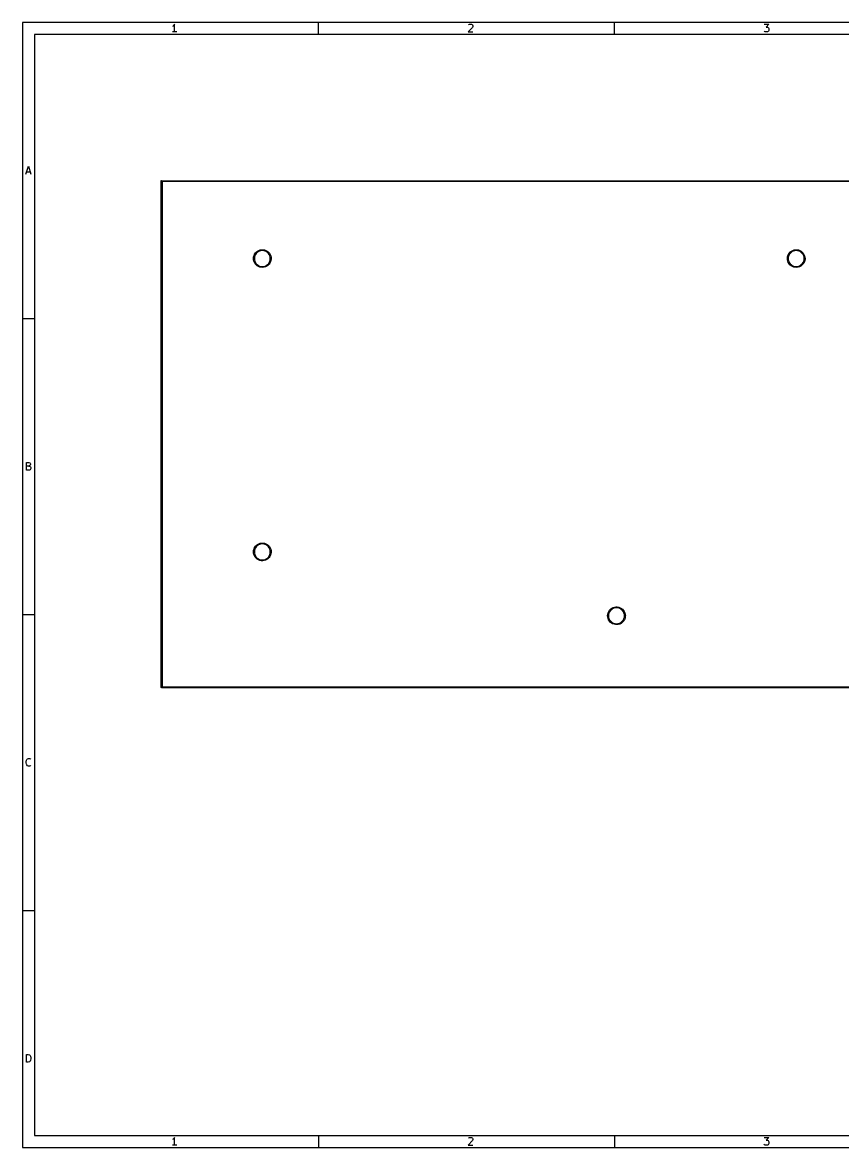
# Model space of a CAD drawing. Extents: x 10 to 287, y -200 to -10.
# Drawn here: x 10 to 148.5, y -200 to -10 of the extents above; entities that cross this region are included whole.
import ezdxf

# ---------------------------------------------------------------- set-up
doc = ezdxf.new("R2010")
doc.units = 0
doc.layers.add('BLACK', color=7, linetype='CONTINUOUS')

msp = doc.modelspace()

# ---------------------------------------------------------------- linework, layer by layer
at = {"layer": 'BLACK', "linetype": 'CONTINUOUS'}
for p, q in [((10, -10), (10, -200.007)), ((287.002, -10), (10, -10)), ((35.4464, -10.5976), (35.3226, -10.6595)), ((35.5702, -10.4738), (35.4464, -10.5976)), ((35.694, -10.2881), (35.5702, -10.4738)), ((35.694, -11.5881), (35.694, -10.2881)), ((60, -12), (60, -10)), ((86.0036, -10.8452), (85.2607, -11.5881)), ((85.3226, -10.4119), (85.3845, -10.35)), ((85.3845, -10.35), (85.5083, -10.2881)), ((85.5083, -10.2881), (85.8179, -10.2881)), ((85.8179, -10.2881), (85.9417, -10.35)), ((85.9417, -10.35), (86.0036, -10.4119)), ((86.0036, -10.4119), (86.0655, -10.5357)), ((86.0655, -10.6595), (86.0036, -10.8452)), ((86.0655, -10.5357), (86.0655, -10.6595)), ((110, -12), (110, -10)), ((135.261, -10.2881), (136.065, -10.2881)), ((136.065, -10.2881), (135.632, -10.7833)), ((135.632, -10.7833), (135.818, -10.7833)), ((135.818, -10.7833), (135.942, -10.8452)), ((135.942, -10.8452), (136.004, -10.9071)), ((136.004, -10.9071), (136.065, -11.031)), ((136.065, -11.3405), (136.004, -11.4643)), ((136.065, -11.031), (136.065, -11.3405)), ((12, -12), (12, -198.007)), ((285.002, -12), (12, -12)), ((36.0655, -11.5881), (35.3226, -11.5881)), ((85.2607, -11.5881), (86.0655, -11.5881)), ((135.323, -11.5262), (135.261, -11.4643)), ((135.446, -11.5881), (135.323, -11.5262)), ((135.818, -11.5881), (135.446, -11.5881)), ((135.942, -11.5262), (135.818, -11.5881)), ((136.004, -11.4643), (135.942, -11.5262)), ((10.5667, -35.5881), (11, -34.2881)), ((10.6905, -35.2167), (11.3095, -35.2167)), ((11, -34.2881), (11.4333, -35.5881)), ((33.4159, -122.27), (33.4163, -36.7559)), ((33.4163, -36.7559), (33.418, -36.7461)), ((33.4174, -36.7428), (33.4191, -36.74)), ((33.418, -36.7461), (33.4174, -36.7428)), ((33.4191, -36.74), (33.4208, -36.7302)), ((33.4208, -36.7302), (33.4334, -36.7153)), ((33.4334, -36.7153), (33.4431, -36.6984)), ((33.4431, -36.6984), (33.4495, -36.6961)), ((33.4495, -36.6961), (33.4538, -36.6909)), ((33.4538, -36.6909), (33.473, -36.6876)), ((33.473, -36.6876), (33.4913, -36.6809)), ((33.4913, -36.6809), (206.846, -36.7288)), ((33.5663, -36.8309), (33.5659, -122.195)), ((206.771, -36.8788), (33.5663, -36.8309)), ((49.0404, -49.5859), (49.1059, -49.3499)), ((49.1059, -49.3499), (49.2091, -49.1276)), ((49.2091, -49.1276), (49.3471, -48.9253)), ((49.3397, -49.191), (49.2402, -49.4043)), ((49.4747, -48.9983), (49.3397, -49.191)), ((49.3471, -48.9253), (49.5164, -48.7482)), ((49.6411, -48.8319), (49.4747, -48.9983)), ((49.5164, -48.7482), (49.7123, -48.6011)), ((49.8338, -48.6969), (49.6411, -48.8319)), ((49.7123, -48.6011), (49.9296, -48.4879)), ((50.0471, -48.5974), (49.8338, -48.6969)), ((49.9296, -48.4879), (50.1624, -48.4118)), ((50.2744, -48.5365), (50.0471, -48.5974)), ((50.1624, -48.4118), (50.4046, -48.3748)), ((50.5089, -48.516), (50.2744, -48.5365)), ((50.4046, -48.3748), (50.6495, -48.3778)), ((50.7433, -48.5365), (50.5089, -48.516)), ((50.6495, -48.3778), (50.8907, -48.4207)), ((50.9706, -48.5974), (50.7433, -48.5365)), ((50.8907, -48.4207), (51.1217, -48.5025)), ((51.1839, -48.6969), (50.9706, -48.5974)), ((51.1217, -48.5025), (51.3361, -48.6209)), ((51.3767, -48.8319), (51.1839, -48.6969)), ((51.3361, -48.6209), (51.5284, -48.7727)), ((51.5431, -48.9983), (51.3767, -48.8319)), ((51.5284, -48.7727), (51.6933, -48.9539)), ((51.678, -49.191), (51.5431, -48.9983)), ((51.7775, -49.4043), (51.678, -49.191)), ((51.6933, -48.9539), (51.8263, -49.1596)), ((51.8263, -49.1596), (51.924, -49.3843)), ((51.924, -49.3843), (51.9837, -49.6219)), ((139.21, -49.5859), (139.276, -49.3499)), ((139.276, -49.3499), (139.379, -49.1276)), ((139.379, -49.1276), (139.517, -48.9253)), ((139.51, -49.191), (139.41, -49.4043)), ((139.645, -48.9983), (139.51, -49.191)), ((139.517, -48.9253), (139.686, -48.7482)), ((139.811, -48.8319), (139.645, -48.9983)), ((139.686, -48.7482), (139.882, -48.6011)), ((140.004, -48.6969), (139.811, -48.8319)), ((139.882, -48.6011), (140.1, -48.4879)), ((140.217, -48.5974), (140.004, -48.6969)), ((140.1, -48.4879), (140.332, -48.4118)), ((140.444, -48.5365), (140.217, -48.5974)), ((140.332, -48.4118), (140.575, -48.3748)), ((140.679, -48.516), (140.444, -48.5365)), ((140.575, -48.3748), (140.82, -48.3778)), ((140.913, -48.5365), (140.679, -48.516)), ((140.82, -48.3778), (141.061, -48.4207)), ((141.141, -48.5974), (140.913, -48.5365)), ((141.061, -48.4207), (141.292, -48.5025)), ((141.354, -48.6969), (141.141, -48.5974)), ((141.292, -48.5025), (141.506, -48.6209)), ((141.547, -48.8319), (141.354, -48.6969)), ((141.506, -48.6209), (141.698, -48.7727)), ((141.713, -48.9983), (141.547, -48.8319)), ((141.698, -48.7727), (141.863, -48.9539)), ((141.848, -49.191), (141.713, -48.9983)), ((141.947, -49.4043), (141.848, -49.191)), ((141.863, -48.9539), (141.996, -49.1596)), ((141.996, -49.1596), (142.094, -49.3843)), ((142.094, -49.3843), (142.154, -49.6219)), ((49.0144, -49.8295), (49.0404, -49.5859)), ((49.0165, -49.866), (49.0144, -49.8295)), ((49.0285, -50.0741), (49.0165, -49.866)), ((49.0824, -50.3131), (49.0285, -50.0741)), ((49.1745, -50.5401), (49.0824, -50.3131)), ((49.1793, -49.6316), (49.1588, -49.866)), ((49.1588, -49.866), (49.1793, -50.1005)), ((49.3025, -50.7489), (49.1745, -50.5401)), ((49.2402, -49.4043), (49.1793, -49.6316)), ((49.1793, -50.1005), (49.2402, -50.3278)), ((49.2402, -50.3278), (49.3397, -50.5411)), ((49.4629, -50.9341), (49.3025, -50.7489)), ((49.3397, -50.5411), (49.4747, -50.7338)), ((49.6514, -51.0906), (49.4629, -50.9341)), ((49.4747, -50.7338), (49.6411, -50.9002)), ((49.6411, -50.9002), (49.8338, -51.0352)), ((49.8629, -51.2142), (49.6514, -51.0906)), ((49.8338, -51.0352), (50.0471, -51.1347)), ((50.0918, -51.3016), (49.8629, -51.2142)), ((50.0471, -51.1347), (50.2744, -51.1956)), ((50.3319, -51.3504), (50.0918, -51.3016)), ((50.2744, -51.1956), (50.5089, -51.2161)), ((50.5089, -51.2161), (50.7433, -51.1956)), ((50.7433, -51.1956), (50.9706, -51.1347)), ((51.0543, -51.2579), (50.8197, -51.3283)), ((50.9706, -51.1347), (51.1839, -51.0352)), ((51.2743, -51.1501), (51.0543, -51.2579)), ((51.1839, -51.0352), (51.3767, -50.9002)), ((51.4738, -51.0078), (51.2743, -51.1501)), ((51.3767, -50.9002), (51.5431, -50.7338)), ((51.6473, -50.8349), (51.4738, -51.0078)), ((51.5431, -50.7338), (51.678, -50.5411)), ((51.7902, -50.636), (51.6473, -50.8349)), ((51.678, -50.5411), (51.7775, -50.3278)), ((51.8384, -49.6316), (51.7775, -49.4043)), ((51.7775, -50.3278), (51.8384, -50.1005)), ((51.8988, -50.4164), (51.7902, -50.636)), ((51.8589, -49.866), (51.8384, -49.6316)), ((51.8384, -50.1005), (51.8589, -49.866)), ((51.97, -50.182), (51.8988, -50.4164)), ((52.002, -49.9391), (51.97, -50.182)), ((51.9837, -49.6219), (52.0038, -49.866)), ((52.0038, -49.866), (52.002, -49.9391)), ((139.184, -49.8295), (139.21, -49.5859)), ((139.187, -49.866), (139.184, -49.8295)), ((139.199, -50.0741), (139.187, -49.866)), ((139.252, -50.3131), (139.199, -50.0741)), ((139.345, -50.5401), (139.252, -50.3131)), ((139.349, -49.6316), (139.329, -49.866)), ((139.329, -49.866), (139.349, -50.1005)), ((139.473, -50.7489), (139.345, -50.5401)), ((139.41, -49.4043), (139.349, -49.6316)), ((139.349, -50.1005), (139.41, -50.3278)), ((139.41, -50.3278), (139.51, -50.5411)), ((139.633, -50.9341), (139.473, -50.7489)), ((139.51, -50.5411), (139.645, -50.7338)), ((139.821, -51.0906), (139.633, -50.9341)), ((139.645, -50.7338), (139.811, -50.9002)), ((139.811, -50.9002), (140.004, -51.0352)), ((140.033, -51.2142), (139.821, -51.0906)), ((140.004, -51.0352), (140.217, -51.1347)), ((140.262, -51.3016), (140.033, -51.2142)), ((140.217, -51.1347), (140.444, -51.1956)), ((140.502, -51.3504), (140.262, -51.3016)), ((140.444, -51.1956), (140.679, -51.2161)), ((140.679, -51.2161), (140.913, -51.1956)), ((140.913, -51.1956), (141.141, -51.1347)), ((141.224, -51.2579), (140.99, -51.3283)), ((141.141, -51.1347), (141.354, -51.0352)), ((141.444, -51.1501), (141.224, -51.2579)), ((141.354, -51.0352), (141.547, -50.9002)), ((141.644, -51.0078), (141.444, -51.1501)), ((141.547, -50.9002), (141.713, -50.7338)), ((141.817, -50.8349), (141.644, -51.0078)), ((141.713, -50.7338), (141.848, -50.5411)), ((141.96, -50.636), (141.817, -50.8349)), ((141.848, -50.5411), (141.947, -50.3278)), ((142.008, -49.6316), (141.947, -49.4043)), ((141.947, -50.3278), (142.008, -50.1005)), ((142.069, -50.4164), (141.96, -50.636)), ((142.029, -49.866), (142.008, -49.6316)), ((142.008, -50.1005), (142.029, -49.866)), ((142.14, -50.182), (142.069, -50.4164)), ((142.172, -49.9391), (142.14, -50.182)), ((142.154, -49.6219), (142.174, -49.866)), ((142.174, -49.866), (142.172, -49.9391)), ((50.5767, -51.3594), (50.3319, -51.3504)), ((50.8197, -51.3283), (50.5767, -51.3594)), ((140.747, -51.3594), (140.502, -51.3504)), ((140.99, -51.3283), (140.747, -51.3594)), ((10, -60), (12, -60)), ((10.6595, -85.5881), (10.6595, -84.2881)), ((10.6595, -84.2881), (11.0929, -84.2881)), ((11.0929, -84.9071), (10.6595, -84.9071)), ((11.0929, -84.2881), (11.2167, -84.35)), ((11.2167, -84.8452), (11.0929, -84.9071)), ((11.0929, -84.9071), (11.2786, -84.969)), ((11.2167, -84.35), (11.2786, -84.4119)), ((11.2786, -84.7833), (11.2167, -84.8452)), ((11.2786, -84.4119), (11.3405, -84.5357)), ((11.3405, -84.6595), (11.2786, -84.7833)), ((11.2786, -84.969), (11.3405, -85.031)), ((11.3405, -85.4643), (11.2786, -85.5262)), ((11.3405, -84.5357), (11.3405, -84.6595)), ((11.3405, -85.031), (11.4024, -85.1548)), ((11.4024, -85.3405), (11.3405, -85.4643)), ((11.4024, -85.1548), (11.4024, -85.3405)), ((11.1548, -85.5881), (10.6595, -85.5881)), ((11.2786, -85.5262), (11.1548, -85.5881)), ((49.1059, -98.8936), (49.2091, -98.6714)), ((49.2091, -98.6714), (49.3471, -98.469)), ((49.3397, -98.7348), (49.2402, -98.9481)), ((49.4747, -98.542), (49.3397, -98.7348)), ((49.3471, -98.469), (49.5164, -98.2919)), ((49.6411, -98.3756), (49.4747, -98.542)), ((49.5164, -98.2919), (49.7123, -98.1448)), ((49.8338, -98.2406), (49.6411, -98.3756)), ((49.7123, -98.1448), (49.9296, -98.0317)), ((50.0471, -98.1412), (49.8338, -98.2406)), ((49.9296, -98.0317), (50.1624, -97.9556)), ((50.2744, -98.0803), (50.0471, -98.1412)), ((50.1624, -97.9556), (50.4046, -97.9185)), ((50.5089, -98.0598), (50.2744, -98.0803)), ((50.4046, -97.9185), (50.6495, -97.9215)), ((50.7433, -98.0803), (50.5089, -98.0598)), ((50.6495, -97.9215), (50.8907, -97.9645)), ((50.9706, -98.1412), (50.7433, -98.0803)), ((50.8907, -97.9645), (51.1217, -98.0463)), ((51.1839, -98.2406), (50.9706, -98.1412)), ((51.1217, -98.0463), (51.3361, -98.1647)), ((51.3767, -98.3756), (51.1839, -98.2406)), ((51.3361, -98.1647), (51.5284, -98.3165)), ((51.5431, -98.542), (51.3767, -98.3756)), ((51.5284, -98.3165), (51.6933, -98.4977)), ((51.678, -98.7348), (51.5431, -98.542)), ((51.7775, -98.9481), (51.678, -98.7348)), ((51.6933, -98.4977), (51.8263, -98.7034)), ((51.8263, -98.7034), (51.924, -98.928)), ((49.0144, -99.3733), (49.0404, -99.1297)), ((49.0165, -99.4098), (49.0144, -99.3733)), ((49.0285, -99.6179), (49.0165, -99.4098)), ((49.0824, -99.8568), (49.0285, -99.6179)), ((49.0404, -99.1297), (49.1059, -98.8936)), ((49.1745, -100.084), (49.0824, -99.8568)), ((49.1793, -99.1754), (49.1588, -99.4098)), ((49.1588, -99.4098), (49.1793, -99.6442)), ((49.3025, -100.293), (49.1745, -100.084)), ((49.2402, -98.9481), (49.1793, -99.1754)), ((49.1793, -99.6442), (49.2402, -99.8715)), ((49.2402, -99.8715), (49.3397, -100.085)), ((49.4629, -100.478), (49.3025, -100.293)), ((49.3397, -100.085), (49.4747, -100.278)), ((49.6514, -100.634), (49.4629, -100.478)), ((49.4747, -100.278), (49.6411, -100.444)), ((49.6411, -100.444), (49.8338, -100.579)), ((49.8629, -100.758), (49.6514, -100.634)), ((49.8338, -100.579), (50.0471, -100.678)), ((50.0471, -100.678), (50.2744, -100.739)), ((50.7433, -100.739), (50.9706, -100.678)), ((50.9706, -100.678), (51.1839, -100.579)), ((51.2743, -100.694), (51.0543, -100.802)), ((51.1839, -100.579), (51.3767, -100.444)), ((51.4738, -100.552), (51.2743, -100.694)), ((51.3767, -100.444), (51.5431, -100.278)), ((51.6473, -100.379), (51.4738, -100.552)), ((51.5431, -100.278), (51.678, -100.085)), ((51.7902, -100.18), (51.6473, -100.379)), ((51.678, -100.085), (51.7775, -99.8715)), ((51.8384, -99.1754), (51.7775, -98.9481)), ((51.7775, -99.8715), (51.8384, -99.6442)), ((51.8988, -99.9601), (51.7902, -100.18)), ((51.8589, -99.4098), (51.8384, -99.1754)), ((51.8384, -99.6442), (51.8589, -99.4098)), ((51.97, -99.7257), (51.8988, -99.9601)), ((51.924, -98.928), (51.9837, -99.1656)), ((52.002, -99.4828), (51.97, -99.7257)), ((51.9837, -99.1656), (52.0038, -99.4098)), ((52.0038, -99.4098), (52.002, -99.4828)), ((50.0918, -100.845), (49.8629, -100.758)), ((50.3319, -100.894), (50.0918, -100.845)), ((50.2744, -100.739), (50.5089, -100.76)), ((50.5767, -100.903), (50.3319, -100.894)), ((50.5089, -100.76), (50.7433, -100.739)), ((50.8197, -100.872), (50.5767, -100.903)), ((51.0543, -100.802), (50.8197, -100.872)), ((10, -110), (12, -110)), ((108.831, -110.168), (108.857, -109.925)), ((108.834, -110.205), (108.831, -110.168)), ((108.857, -109.925), (108.923, -109.689)), ((108.923, -109.689), (109.026, -109.466)), ((108.996, -109.97), (108.976, -110.205)), ((109.057, -109.743), (108.996, -109.97)), ((109.026, -109.466), (109.164, -109.264)), ((109.157, -109.53), (109.057, -109.743)), ((109.292, -109.337), (109.157, -109.53)), ((109.164, -109.264), (109.333, -109.087)), ((109.458, -109.171), (109.292, -109.337)), ((109.333, -109.087), (109.529, -108.94)), ((109.651, -109.036), (109.458, -109.171)), ((109.529, -108.94), (109.747, -108.827)), ((109.864, -108.936), (109.651, -109.036)), ((109.747, -108.827), (109.979, -108.751)), ((110.091, -108.875), (109.864, -108.936)), ((109.979, -108.751), (110.222, -108.714)), ((110.326, -108.855), (110.091, -108.875)), ((110.222, -108.714), (110.467, -108.717)), ((110.56, -108.875), (110.326, -108.855)), ((110.467, -108.717), (110.708, -108.759)), ((110.788, -108.936), (110.56, -108.875)), ((110.708, -108.759), (110.939, -108.841)), ((111.001, -109.036), (110.788, -108.936)), ((110.939, -108.841), (111.153, -108.96)), ((111.194, -109.171), (111.001, -109.036)), ((111.153, -108.96), (111.345, -109.111)), ((111.36, -109.337), (111.194, -109.171)), ((111.345, -109.111), (111.51, -109.293)), ((111.495, -109.53), (111.36, -109.337)), ((111.594, -109.743), (111.495, -109.53)), ((111.51, -109.293), (111.643, -109.498)), ((111.655, -109.97), (111.594, -109.743)), ((111.643, -109.498), (111.741, -109.723)), ((111.676, -110.205), (111.655, -109.97)), ((111.741, -109.723), (111.801, -109.961)), ((111.801, -109.961), (111.821, -110.205)), ((108.846, -110.413), (108.834, -110.205)), ((108.899, -110.652), (108.846, -110.413)), ((108.992, -110.879), (108.899, -110.652)), ((108.976, -110.205), (108.996, -110.439)), ((109.12, -111.088), (108.992, -110.879)), ((108.996, -110.439), (109.057, -110.667)), ((109.057, -110.667), (109.157, -110.88)), ((109.28, -111.273), (109.12, -111.088)), ((109.157, -110.88), (109.292, -111.073)), ((109.468, -111.429), (109.28, -111.273)), ((109.292, -111.073), (109.458, -111.239)), ((109.458, -111.239), (109.651, -111.374)), ((109.68, -111.553), (109.468, -111.429)), ((109.651, -111.374), (109.864, -111.473)), ((109.909, -111.64), (109.68, -111.553)), ((109.864, -111.473), (110.091, -111.534)), ((110.149, -111.689), (109.909, -111.64)), ((110.091, -111.534), (110.326, -111.555)), ((110.394, -111.698), (110.149, -111.689)), ((110.326, -111.555), (110.56, -111.534)), ((110.637, -111.667), (110.394, -111.698)), ((110.56, -111.534), (110.788, -111.473)), ((110.871, -111.597), (110.637, -111.667)), ((110.788, -111.473), (111.001, -111.374)), ((111.091, -111.489), (110.871, -111.597)), ((111.001, -111.374), (111.194, -111.239)), ((111.291, -111.347), (111.091, -111.489)), ((111.194, -111.239), (111.36, -111.073)), ((111.464, -111.174), (111.291, -111.347)), ((111.36, -111.073), (111.495, -110.88)), ((111.607, -110.975), (111.464, -111.174)), ((111.495, -110.88), (111.594, -110.667)), ((111.594, -110.667), (111.655, -110.439)), ((111.716, -110.755), (111.607, -110.975)), ((111.655, -110.439), (111.676, -110.205)), ((111.787, -110.521), (111.716, -110.755)), ((111.819, -110.278), (111.787, -110.521)), ((111.821, -110.205), (111.819, -110.278)), ((33.4225, -122.288), (33.4159, -122.27)), ((33.4259, -122.307), (33.4225, -122.288)), ((33.4311, -122.312), (33.4259, -122.307)), ((33.4334, -122.318), (33.4311, -122.312)), ((33.4503, -122.328), (33.4334, -122.318)), ((33.4652, -122.34), (33.4503, -122.328)), ((33.475, -122.342), (33.4652, -122.34)), ((33.4778, -122.344), (33.475, -122.342)), ((33.4811, -122.343), (33.4778, -122.344)), ((33.4909, -122.345), (33.4811, -122.343)), ((206.846, -122.345), (33.4909, -122.345)), ((33.5659, -122.195), (206.771, -122.195)), ((10.5976, -134.845), (10.6595, -134.598)), ((10.5976, -135.031), (10.5976, -134.845)), ((10.6595, -134.598), (10.7214, -134.474)), ((10.7214, -134.474), (10.8452, -134.35)), ((10.8452, -134.35), (11.031, -134.288)), ((11.031, -134.288), (11.1548, -134.288)), ((11.1548, -134.288), (11.3405, -134.35)), ((11.3405, -134.35), (11.4024, -134.412)), ((10.6595, -135.279), (10.5976, -135.031)), ((10.7214, -135.402), (10.6595, -135.279)), ((10.8452, -135.526), (10.7214, -135.402)), ((11.031, -135.588), (10.8452, -135.526)), ((11.1548, -135.588), (11.031, -135.588)), ((11.3405, -135.526), (11.1548, -135.588)), ((11.4024, -135.464), (11.3405, -135.526)), ((10, -160), (12, -160)), ((10.6595, -185.588), (10.6595, -184.288)), ((10.6595, -184.288), (10.969, -184.288)), ((10.969, -184.288), (11.1548, -184.35)), ((10.969, -185.588), (10.6595, -185.588)), ((11.1548, -185.526), (10.969, -185.588)), ((11.1548, -184.35), (11.2786, -184.474)), ((11.2786, -185.402), (11.1548, -185.526)), ((11.2786, -184.474), (11.3405, -184.598)), ((11.3405, -185.279), (11.2786, -185.402)), ((11.3405, -184.598), (11.4024, -184.845)), ((11.4024, -185.031), (11.3405, -185.279)), ((11.4024, -184.845), (11.4024, -185.031)), ((12, -198.007), (285.002, -198.007)), ((35.4464, -198.605), (35.3226, -198.667)), ((35.5702, -198.481), (35.4464, -198.605)), ((35.694, -198.295), (35.5702, -198.481)), ((35.694, -199.595), (35.694, -198.295)), ((60, -198.007), (60, -200.007)), ((86.0036, -198.852), (85.2607, -199.595)), ((85.3226, -198.419), (85.3845, -198.357)), ((85.3845, -198.357), (85.5083, -198.295)), ((85.5083, -198.295), (85.8179, -198.295)), ((85.8179, -198.295), (85.9417, -198.357)), ((85.9417, -198.357), (86.0036, -198.419)), ((86.0036, -198.419), (86.0655, -198.543)), ((86.0655, -198.667), (86.0036, -198.852)), ((86.0655, -198.543), (86.0655, -198.667)), ((110, -198.007), (110, -200.007)), ((135.261, -198.295), (136.065, -198.295)), ((135.323, -199.533), (135.261, -199.471)), ((136.065, -198.295), (135.632, -198.791)), ((135.632, -198.791), (135.818, -198.791)), ((135.818, -198.791), (135.942, -198.852)), ((135.942, -198.852), (136.004, -198.914)), ((136.004, -199.471), (135.942, -199.533)), ((136.004, -198.914), (136.065, -199.038)), ((136.065, -199.348), (136.004, -199.471)), ((136.065, -199.038), (136.065, -199.348)), ((10, -200.007), (287.002, -200.007)), ((36.0655, -199.595), (35.3226, -199.595)), ((85.2607, -199.595), (86.0655, -199.595)), ((135.446, -199.595), (135.323, -199.533)), ((135.818, -199.595), (135.446, -199.595)), ((135.942, -199.533), (135.818, -199.595))]:
    msp.add_line(p, q, dxfattribs=at)

doc.saveas('drawing.dxf')
